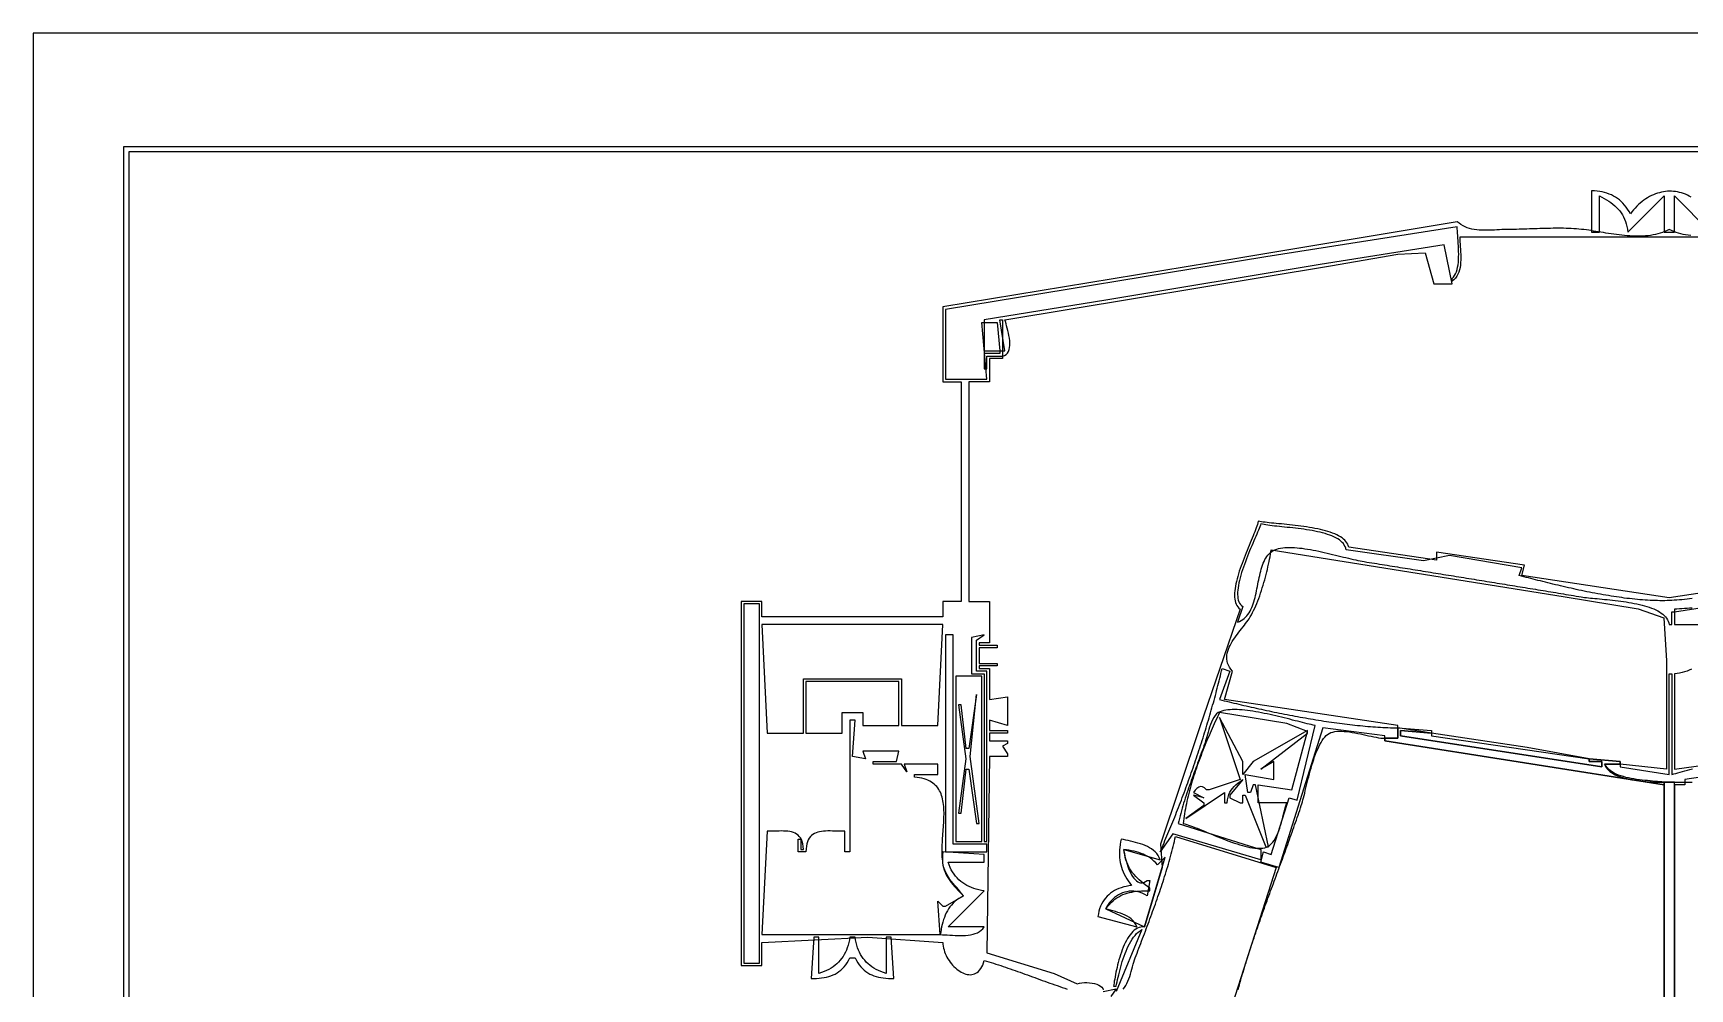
# Model space of a CAD drawing. Header units: metres. Extents: x 0 to 1224, y 0 to 792.
# Drawn here: x 0 to 641, y 422 to 792 of the extents above; entities that cross this region are included whole.
import ezdxf

# ---------------------------------------------------------------- set-up
doc = ezdxf.new("R2010")
doc.units = ezdxf.units.M

msp = doc.modelspace()

# ---------------------------------------------------------------- linework, layer by layer
for points in [[(0, 792), (0, 0), (1224, 0), (1224, 792), (0, 792)], [(35, 748), (35, 26), (1171, 26), (1171, 748), (35, 748)], [(37, 746), (37, 29), (1169, 29), (1169, 746), (37, 746)], [(603, 731), (603, 715), (606, 715), (606, 729), (606.9689, 728.5032), (607.8995, 727.9946), (608.7908, 727.4715), (609.642, 726.9313), (610.4522, 726.3714), (611.2205, 725.7891), (611.9461, 725.1819), (612.628, 724.5472), (613.2655, 723.8823), (613.8575, 723.1846), (614.4033, 722.4515), (614.902, 721.6804), (615.3527, 720.8688), (615.7545, 720.0139), (616.1066, 719.1132), (616.408, 718.1641), (616.658, 717.1639), (616.8556, 716.11), (617, 715), (631, 729), (631, 715), (635, 715), (635, 729), (649, 715)], [(641.5075, 728.4831), (640.7805, 728.8986), (640.0431, 729.2724), (639.2965, 729.6049), (638.5416, 729.896), (637.7794, 730.146), (637.0109, 730.3551), (636.237, 730.5235), (635.4586, 730.6513), (634.6769, 730.7387), (633.8928, 730.7858), (633.1071, 730.7929), (632.321, 730.7601), (631.5354, 730.6877), (630.7512, 730.5756), (629.9695, 730.4243), (629.1912, 730.2337), (628.4173, 730.0042), (627.6488, 729.7358), (626.8866, 729.4288), (626.1318, 729.0833), (625.3852, 728.6995), (624.6479, 728.2776), (623.9209, 727.8177), (623.2051, 727.3201), (622.5015, 726.7848), (621.811, 726.2122), (621.1348, 725.6022), (620.4736, 724.9552), (619.8286, 724.2713), (619.2007, 723.5507), (618.5908, 722.7935), (618, 722), (617.4716, 722.9527), (616.9165, 723.8441), (616.3343, 724.6755), (615.7244, 725.4485), (615.0867, 726.1644), (614.4205, 726.8247), (613.7256, 727.4308), (613.0016, 727.9841), (612.248, 728.4862), (611.4645, 728.9383), (610.6507, 729.342), (609.8061, 729.6987), (608.9303, 730.0098), (608.0231, 730.2768), (607.0839, 730.5011), (606.1124, 730.6841), (605.1082, 730.8273), (604.0708, 730.9321), (603, 731)], [(551, 719), (465, 704.5756), (352, 686), (352, 657), (359, 657), (359, 572), (352, 572), (352, 566), (282, 566), (282, 572), (274, 572), (274, 431), (282, 431), (282, 440), (323, 442), (352, 440), (352.028, 439.2765), (352.1092, 438.5503), (352.2409, 437.8242), (352.4206, 437.1009), (352.6455, 436.3832), (352.9131, 435.6739), (353.2207, 434.9758), (353.5657, 434.2916), (353.9454, 433.6241), (354.3573, 432.9761), (354.7987, 432.3503), (355.2669, 431.7496), (355.7593, 431.1768), (356.2733, 430.6345), (356.8063, 430.1257), (357.3556, 429.653), (357.9186, 429.2192), (358.4926, 428.8272), (359.0751, 428.4796), (359.6634, 428.1794), (360.2548, 427.9292), (360.8468, 427.7318), (361.4367, 427.59), (362.0218, 427.5066), (362.5996, 427.4844), (363.1674, 427.5261), (363.7225, 427.6346), (364.2624, 427.8125), (364.7843, 428.0627), (365.2858, 428.388), (365.7641, 428.7911), (366.2166, 429.2749), (366.6406, 429.842), (367.0336, 430.4953), (367.3929, 431.2375), (367.7159, 432.0715), (368, 433), (368.8971, 432.7416), (369.7986, 432.4748), (370.7043, 432.1998), (371.614, 431.9173), (372.5277, 431.6275), (373.4452, 431.3308), (374.3663, 431.0278), (375.2909, 430.7188), (376.2189, 430.4042), (377.1502, 430.0845), (378.0845, 429.76), (379.0218, 429.4312), (379.962, 429.0986), (380.9049, 428.7624), (381.8503, 428.4231), (382.7981, 428.0813), (383.7483, 427.7371), (384.7006, 427.3912), (385.6549, 427.0439), (386.6111, 426.6956), (387.5691, 426.3467), (388.5286, 425.9976), (389.4897, 425.6489), (390.4521, 425.3008), (391.4157, 424.9539), (392.3803, 424.6084), (393.3459, 424.2649), (394.3123, 423.9237), (395.2793, 423.5854), (396.2469, 423.2502), (397.2149, 422.9186), (398.1831, 422.591), (399.1514, 422.2679), (400.1197, 421.9496)], [(601, 715.7908), (600.0294, 715.9171), (599.0534, 716.0277), (598.0723, 716.1233), (597.0864, 716.2049), (596.0961, 716.2731), (595.1018, 716.3288), (594.1038, 716.3728), (593.1026, 716.4059), (592.0985, 716.4289), (591.0919, 716.4426), (590.0831, 716.4478), (589.0725, 716.4453), (588.0605, 716.4358), (587.0474, 716.4204), (586.0337, 716.3996), (585.0197, 716.3743), (584.0057, 716.3454), (582.9922, 716.3136), (581.9795, 716.2797), (580.968, 716.2445), (579.9581, 716.2089), (578.9501, 716.1736), (577.9444, 716.1395), (576.9413, 716.1073), (575.9413, 716.0778), (574.9447, 716.0519), (573.9519, 716.0304), (572.9633, 716.014), (571.9792, 716.0036), (571, 716), (570.1063, 715.9897), (569.1902, 715.9622), (568.2546, 715.922), (567.3029, 715.874), (566.3381, 715.8226), (565.3634, 715.7728), (564.382, 715.729), (563.397, 715.6961), (562.4116, 715.6787), (561.4289, 715.6816), (560.4521, 715.7093), (559.4844, 715.7667), (558.5289, 715.8583), (557.5887, 715.9889), (556.6671, 716.1632), (555.7672, 716.3858), (554.8921, 716.6615), (554.045, 716.995), (553.2291, 717.3908), (552.4475, 717.8538), (551.7034, 718.3886), (551, 719)], [(714, 713), (552, 713), (552.0142, 712.1471), (552.0518, 711.2458), (552.1053, 710.3036), (552.1672, 709.3284), (552.23, 708.3279), (552.2862, 707.3098), (552.3283, 706.2818), (552.3487, 705.2518), (552.3401, 704.2275), (552.2947, 703.2166), (552.2053, 702.2268), (552.0642, 701.266), (551.8639, 700.3418), (551.597, 699.4619), (551.256, 698.6343), (550.8332, 697.8665), (550.3213, 697.1664), (549.7127, 696.5416), (549, 696), (549, 697), (549.5257, 697.538), (549.9784, 698.1618), (550.363, 698.8637), (550.684, 699.6363), (550.9462, 700.4719), (551.1544, 701.363), (551.3132, 702.302), (551.4276, 703.2814), (551.502, 704.2936), (551.5414, 705.3311), (551.5504, 706.3863), (551.5338, 707.4516), (551.4963, 708.5195), (551.4426, 709.5825), (551.3776, 710.6329), (551.3058, 711.6632), (551.2321, 712.6658), (551.1611, 713.6333), (551.0977, 714.558), (551.0466, 715.4324), (551.0124, 716.2489), (551, 717), (477, 705.4136), (353, 685), (353, 658), (369, 658), (367, 680), (368, 680), (368, 669), (374, 669), (374, 668), (368, 668), (368, 662), (369, 662), (369, 667), (375, 667), (375, 666), (370, 666), (370, 657), (362, 657), (362, 572), (370, 572), (370, 556), (366, 556), (366, 555), (373, 555), (373, 554), (366, 554), (366, 548), (373, 548), (373, 547), (366, 547), (366, 546), (370, 546), (370, 534), (377, 535), (377, 524), (370, 526), (370, 522), (377, 522), (377, 521), (370, 521), (370, 518), (377, 518), (377, 517), (375, 516), (377, 513), (377, 512), (370, 512), (369, 436), (395, 428), (404, 424), (404.8413, 424.2262), (405.7598, 424.3764), (406.7315, 424.4528), (407.732, 424.4573), (408.7372, 424.392), (409.7228, 424.2589), (410.6647, 424.0601), (411.5386, 423.7977), (412.3204, 423.4735), (412.9858, 423.0898), (413.5107, 422.6486), (413.8708, 422.1518), (414.042, 421.6016)], [(641.3173, 713.6179), (640.341, 713.7333), (639.3752, 713.8817), (638.421, 714.065), (637.4795, 714.2849), (636.5518, 714.5433), (635.6389, 714.8422), (634.7419, 715.1833), (633.8619, 715.5686), (633, 716), (632.1696, 715.5679), (631.3162, 715.1807), (630.4412, 714.8367), (629.5459, 714.5341), (628.6317, 714.2711), (627.7, 714.0459), (626.7522, 713.8568), (625.7897, 713.7019), (624.8139, 713.5796), (623.8261, 713.488), (622.8278, 713.4254), (621.8203, 713.39), (620.805, 713.38), (619.7833, 713.3937), (618.7566, 713.4292), (617.7263, 713.4849), (616.6937, 713.5589), (615.6603, 713.6495), (614.6274, 713.7549), (613.5965, 713.8732), (612.5688, 714.0029), (611.5459, 714.142), (610.529, 714.2888), (609.5196, 714.4416), (608.5191, 714.5985), (607.5288, 714.7578), (606.5501, 714.9177), (605.5844, 715.0764), (604.6332, 715.2323), (603.6977, 715.3834), (602.7794, 715.5281), (601.8797, 715.6645), (601, 715.7909)], [(368, 681), (368, 680), (373, 680), (374, 669), (375, 669), (376, 669), (374, 681), (375, 681), (375, 668), (375, 667), (375.7866, 667.2549), (376.4307, 667.6418), (376.9427, 668.1474), (377.3332, 668.7584), (377.613, 669.4618), (377.7927, 670.2443), (377.8827, 671.0927), (377.8938, 671.9938), (377.8367, 672.9344), (377.7218, 673.9013), (377.5598, 674.8813), (377.3614, 675.8613), (377.1371, 676.8279), (376.8976, 677.7681), (376.6536, 678.6686), (376.4155, 679.5162), (376.1941, 680.2977), (376, 681), (502, 701.9197), (528, 706.4136), (538.5671, 706.9329), (542, 695), (549, 695), (546, 710), (498, 702.4244), (415, 688.5864), (368, 681)], [(474, 603), (473.8551, 602.4419), (473.6749, 601.8357), (473.4619, 601.1839), (473.2188, 600.4892), (472.9483, 599.7543), (472.6528, 598.9819), (472.3351, 598.1746), (471.9978, 597.335), (471.6435, 596.4659), (471.2747, 595.5699), (470.8942, 594.6497), (470.5046, 593.7079), (470.1084, 592.7472), (469.7082, 591.7703), (469.3068, 590.7798), (468.9068, 589.7784), (468.5106, 588.7688), (468.1211, 587.7536), (467.7407, 586.7356), (467.3721, 585.7173), (467.018, 584.7014), (466.6809, 583.6906), (466.3635, 582.6876), (466.0683, 581.695), (465.7981, 580.7155), (465.5554, 579.7518), (465.3428, 578.8065), (465.1631, 577.8823), (465.0187, 576.9819), (464.9123, 576.1078), (464.8465, 575.2629), (464.824, 574.4497), (464.8474, 573.671), (464.9192, 572.9293), (465.0422, 572.2274), (465.2189, 571.5679), (465.4519, 570.9535), (465.7439, 570.3868), (466.0975, 569.8705), (466.5153, 569.4074), (467, 569), (451.3079, 523), (436.1481, 478.0146), (436.8271, 468.9606), (430, 446), (429.2725, 446.0217), (428.5724, 445.9414), (427.8992, 445.7647), (427.2523, 445.4969), (426.6314, 445.1433), (426.0359, 444.7095), (425.4655, 444.2009), (424.9196, 443.6228), (424.3979, 442.9807), (423.8998, 442.2799), (423.4249, 441.526), (422.9727, 440.7244), (422.5428, 439.8803), (422.1347, 438.9994), (421.748, 438.0869), (421.3822, 437.1483), (421.0368, 436.189), (420.7115, 435.2144), (420.4057, 434.23), (420.1189, 433.2411), (419.8508, 432.2533), (419.6008, 431.2718), (419.3686, 430.3021), (419.1536, 429.3496), (418.9554, 428.4198), (418.7736, 427.518), (418.6076, 426.6497), (418.457, 425.8203), (418.3215, 425.0352), (418.2004, 424.2999), (418.0934, 423.6196), (418, 423), (419, 423), (419.1879, 423.8193), (419.3846, 424.6833), (419.5912, 425.5868), (419.8089, 426.5247), (420.0388, 427.4917), (420.2821, 428.4828), (420.54, 429.4927), (420.8136, 430.5163), (421.1041, 431.5484), (421.4126, 432.5838), (421.7404, 433.6173), (422.0885, 434.6439), (422.4583, 435.6583), (422.8507, 436.6554), (423.267, 437.6299), (423.7084, 438.5768), (424.176, 439.4908), (424.6709, 440.3668), (425.1944, 441.1996), (425.7476, 441.984), (426.3317, 442.7149), (426.9478, 443.3872), (427.5971, 443.9955), (428.2808, 444.5348), (429, 445), (419, 421)], [(690, 582), (633, 573.3395), (576, 582), (577, 586), (543, 591), (543, 588), (509, 593), (508.8535, 593.5932), (508.6274, 594.1585), (508.3252, 594.6967), (507.9503, 595.2086), (507.5062, 595.6949), (506.9963, 596.1564), (506.4241, 596.594), (505.793, 597.0084), (505.1065, 597.4005), (504.368, 597.771), (503.5811, 598.1207), (502.7491, 598.4505), (501.8756, 598.7611), (500.9639, 599.0532), (500.0176, 599.3278), (499.0401, 599.5856), (498.0348, 599.8274), (497.0052, 600.054), (495.9549, 600.2662), (494.8871, 600.4648), (493.8055, 600.6505), (492.7133, 600.8243), (491.6142, 600.9868), (490.5116, 601.1389), (489.4088, 601.2813), (488.3094, 601.4149), (487.2169, 601.5405), (486.1347, 601.6588), (485.0662, 601.7707), (484.0149, 601.8769), (482.9843, 601.9782), (481.9777, 602.0755), (480.9988, 602.1696), (480.0509, 602.2611), (479.1375, 602.351), (478.2621, 602.44), (477.428, 602.5289), (476.6388, 602.6185), (475.898, 602.7096), (475.2089, 602.803), (474.5751, 602.8995), (474, 603)], [(475, 602), (474.8126, 601.4708), (474.5899, 600.8828), (474.3347, 600.2393), (474.0501, 599.5439), (473.7389, 598.8001), (473.4042, 598.0114), (473.0489, 597.1812), (472.676, 596.3131), (472.2885, 595.4106), (471.8892, 594.4771), (471.4813, 593.5162), (471.0675, 592.5314), (470.651, 591.5262), (470.2347, 590.5041), (469.8214, 589.4685), (469.4143, 588.4231), (469.0162, 587.3712), (468.6302, 586.3164), (468.2592, 585.2622), (467.9061, 584.2121), (467.5739, 583.1695), (467.2656, 582.1381), (466.9842, 581.1212), (466.7325, 580.1224), (466.5137, 579.1453), (466.3306, 578.1932), (466.1862, 577.2697), (466.0834, 576.3783), (466.0253, 575.5225), (466.0148, 574.7058), (466.0548, 573.9318), (466.1484, 573.2038), (466.2985, 572.5254), (466.508, 571.9001), (466.78, 571.3314), (467.1173, 570.8228), (467.523, 570.3778), (468, 570), (466, 564), (466.7123, 564.268), (467.3749, 564.5925), (467.9902, 564.9706), (468.5606, 565.3996), (469.0885, 565.8768), (469.5761, 566.3992), (470.0261, 566.9643), (470.4406, 567.5691), (470.822, 568.2109), (471.1729, 568.8869), (471.4955, 569.5944), (471.7921, 570.3305), (472.0653, 571.0926), (472.3174, 571.8778), (472.5507, 572.6833), (472.7676, 573.5064), (472.9706, 574.3443), (473.1619, 575.1942), (473.3441, 576.0533), (473.5193, 576.9189), (473.6901, 577.7882), (473.8588, 578.6585), (474.0278, 579.5268), (474.1995, 580.3905), (474.3762, 581.2468), (474.5604, 582.0929), (474.7544, 582.926), (474.9605, 583.7434), (475.1812, 584.5423), (475.4189, 585.3198), (475.6759, 586.0733), (475.9546, 586.7999), (476.2574, 587.4969), (476.5866, 588.1616), (476.9447, 588.791), (477.334, 589.3824), (477.7569, 589.9332), (478.2159, 590.4404), (478.7131, 590.9014), (479.2511, 591.3132), (479.8323, 591.6733), (480.4589, 591.9787), (481.1335, 592.2268)], [(634, 572.3757), (633.1038, 572.3334), (632.1978, 572.3028), (631.2824, 572.2834), (630.3579, 572.2751), (629.4248, 572.2777), (628.4833, 572.2908), (627.5337, 572.3143), (626.5765, 572.3478), (625.6121, 572.3913), (624.6406, 572.4443), (623.6626, 572.5067), (622.6783, 572.5782), (621.6881, 572.6587), (620.6924, 572.7477), (619.6915, 572.8452), (618.6858, 572.9508), (617.6756, 573.0644), (616.6612, 573.1856), (615.6431, 573.3143), (614.6216, 573.4501), (613.597, 573.5929), (612.5696, 573.7424), (611.5399, 573.8984), (610.5082, 574.0606), (609.4749, 574.2288), (608.4402, 574.4027), (607.4045, 574.5821), (606.3683, 574.7668), (605.3318, 574.9564), (604.2954, 575.1509), (603.2595, 575.3498), (602.2244, 575.5531), (601.1904, 575.7604), (600.1579, 575.9715), (599.1274, 576.1861), (598.099, 576.4041), (597.0732, 576.6251), (596.0503, 576.849), (595.0307, 577.0755), (594.0147, 577.3043), (593.0027, 577.5352), (591.9951, 577.768), (590.9921, 578.0023), (589.9941, 578.2381), (589.0016, 578.475), (588.0148, 578.7128), (587.0341, 578.9512), (586.0598, 579.1901), (585.0923, 579.4291), (584.132, 579.6681), (583.1792, 579.9067), (582.2343, 580.1447), (581.2975, 580.382), (580.3694, 580.6182), (579.4501, 580.8531), (578.5401, 581.0865), (577.6398, 581.3181), (576.7494, 581.5478), (575.8693, 581.7751), (575, 582), (576, 585), (548.0394, 589.7724), (537.9962, 587.6481), (508, 592), (507.849, 592.6385), (507.6174, 593.243), (507.3088, 593.8146), (506.9269, 594.3545), (506.4753, 594.8636), (505.9576, 595.3432), (505.3774, 595.7944), (504.7385, 596.2182), (504.0444, 596.6158), (503.2987, 596.9882), (502.5052, 597.3367), (501.6674, 597.6622), (500.789, 597.966), (499.8735, 598.2491), (498.9248, 598.5127), (497.9463, 598.7578), (496.9417, 598.9856), (495.9147, 599.1972), (494.8689, 599.3937), (493.8079, 599.5761), (492.7353, 599.7457), (491.6549, 599.9035), (490.5702, 600.0507), (489.4848, 600.1883), (488.4025, 600.3175), (487.3268, 600.4394), (486.2614, 600.5551), (485.2099, 600.6656), (484.1759, 600.7722), (483.1631, 600.8759), (482.1751, 600.9779), (481.2156, 601.0792), (480.2881, 601.181), (479.3964, 601.2844), (478.5441, 601.3904), (477.7347, 601.5003), (476.972, 601.615), (476.2595, 601.7358), (475.601, 601.8638), (475, 602)], [(470.4429, 565.2985), (470.9014, 566.0562), (471.35, 566.8489), (471.7886, 567.6743), (472.2168, 568.53), (472.6346, 569.4136), (473.0419, 570.3228), (473.4384, 571.2552), (473.824, 572.2084), (474.1986, 573.18), (474.5619, 574.1677), (474.9138, 575.1692), (475.2542, 576.182), (475.5829, 577.2038), (475.8998, 578.2322), (476.2046, 579.2649), (476.4972, 580.2994), (476.7775, 581.3335), (477.0452, 582.3648), (477.3004, 583.3908), (477.5426, 584.4092), (477.7719, 585.4177), (477.9881, 586.4139), (478.1909, 587.3954), (478.3803, 588.3599), (478.5561, 589.3049), (478.718, 590.2282), (478.866, 591.1273), (479, 592), (592, 573.8696), (621, 569.0803), (630.9722, 565.6829), (632, 549), (632, 507), (614, 509), (614, 508), (633, 505), (633, 544), (634, 544), (634, 505), (634.7606, 505.2014), (635.5601, 505.4202), (636.3949, 505.6532), (637.2617, 505.8967), (638.1572, 506.1474), (639.0781, 506.4019), (640.021, 506.6567), (640.9827, 506.9084), (641.9596, 507.1535)], [(481.1334, 592.2268), (481.8763, 592.4317), (482.6573, 592.596), (483.4741, 592.7214), (484.3245, 592.81), (485.2061, 592.8635), (486.1168, 592.8838), (487.0543, 592.8728), (488.0163, 592.8324), (489.0005, 592.7643), (490.0048, 592.6704), (491.0267, 592.5527), (492.0642, 592.413), (493.1149, 592.2532), (494.1765, 592.075), (495.2468, 591.8804), (496.3236, 591.6713), (497.4045, 591.4495), (498.4874, 591.2168), (499.5699, 590.9752), (500.6498, 590.7265), (501.7249, 590.4725), (502.7928, 590.2152), (503.8514, 589.9563), (504.8983, 589.6978), (505.9313, 589.4415), (506.9482, 589.1893), (507.9466, 588.943), (508.9244, 588.7046), (509.8792, 588.4758), (510.8089, 588.2585), (511.711, 588.0547), (512.5835, 587.8661), (513.424, 587.6946), (514.2302, 587.5421), (515, 587.4105), (515.9884, 587.2517), (516.9769, 587.0929), (517.9653, 586.9341), (518.9538, 586.7754), (519.9423, 586.6166), (520.9308, 586.4578), (521.9193, 586.299), (522.9078, 586.1402), (523.8963, 585.9813), (524.8848, 585.8225), (525.8733, 585.6637), (526.8618, 585.5048), (527.8503, 585.3459), (528.8388, 585.187), (529.8274, 585.0281), (530.8159, 584.8691), (531.8044, 584.7101), (532.7929, 584.5511), (533.7815, 584.3921), (534.77, 584.233), (535.7585, 584.0739), (536.747, 583.9148), (537.7355, 583.7556), (538.7241, 583.5964), (539.7126, 583.4372), (540.7011, 583.2779), (541.6896, 583.1186), (542.6781, 582.9593), (543.6666, 582.7999), (544.6551, 582.6404), (545.6435, 582.4809), (546.632, 582.3214), (547.6205, 582.1618), (548.6089, 582.0021), (549.5974, 581.8424), (550.5859, 581.6827), (551.5743, 581.5228), (552.5627, 581.363), (553.5511, 581.203), (554.5395, 581.043), (555.5279, 580.883), (556.5163, 580.7229), (557.5047, 580.5627), (558.4931, 580.4024), (559.4814, 580.2421), (560.4698, 580.0817), (561.4581, 579.9212), (562.4464, 579.7606), (563.4347, 579.6), (564.423, 579.4393), (565.4113, 579.2785), (566.3995, 579.1177), (567.3877, 578.9567), (568.376, 578.7957), (569.3642, 578.6346), (570.3523, 578.4734), (571.3405, 578.3121), (572.3287, 578.1507), (573.3168, 577.9892), (574.3049, 577.8276), (575.293, 577.666), (576.2811, 577.5042), (577.2691, 577.3423), (578.2571, 577.1804), (579.2451, 577.0183), (580.2331, 576.8561), (581.2211, 576.6938), (582.209, 576.5315), (583.1969, 576.369), (584.1848, 576.2064), (585.1727, 576.0437), (586.1605, 575.8808), (587.1483, 575.7179), (588.1361, 575.5548), (589.1239, 575.3917), (590.1116, 575.2284), (591.0993, 575.0649), (592.087, 574.9014), (593.0747, 574.7377), (594.0623, 574.574), (595.0499, 574.41), (596.0374, 574.246), (597.025, 574.0818), (598.0125, 573.9175), (599, 573.7531), (599.61, 573.6583), (600.2716, 573.5679), (600.9818, 573.4807), (601.7374, 573.396), (602.5351, 573.3129), (603.372, 573.2303), (604.2448, 573.1474), (605.1504, 573.0634), (606.0857, 572.9772), (607.0474, 572.888), (608.0326, 572.7949), (609.0379, 572.6969), (610.0603, 572.5932), (611.0966, 572.4829), (612.1437, 572.3649), (613.1985, 572.2385), (614.2577, 572.1028), (615.3183, 571.9567), (616.3771, 571.7994), (617.431, 571.63), (618.4767, 571.4476), (619.5112, 571.2513), (620.5314, 571.0401), (621.534, 570.8132), (622.516, 570.5696), (623.4741, 570.3085), (624.4053, 570.0288), (625.3064, 569.7299), (626.1742, 569.4106), (627.0057, 569.0701), (627.7976, 568.7075), (628.5469, 568.3219), (629.2503, 567.9124), (629.9047, 567.478), (630.507, 567.0179), (631.0541, 566.5311), (631.5428, 566.0168), (631.9699, 565.474), (632.3323, 564.9018), (632.6269, 564.2994), (632.8505, 563.6657), (633, 563), (634, 563), (634, 568), (635, 568), (635, 563), (652, 563)], [(635, 569), (635, 568), (757, 587)], [(275, 571), (275, 432), (281, 432), (281, 571), (275, 571)], [(641.8848, 573.12), (640.9009, 572.9955), (639.9166, 572.8791), (638.9318, 572.7714), (637.9466, 572.6726), (636.9607, 572.5833), (635.9744, 572.5038), (634.9875, 572.4345), (634, 572.3758)], [(453.6558, 518), (453.3202, 517.0397), (452.9808, 516.0796), (452.6379, 515.1196), (452.292, 514.1596), (451.9435, 513.1996), (451.5929, 512.2394), (451.2406, 511.279), (450.8872, 510.3184), (450.533, 509.3574), (450.1786, 508.3959), (449.8243, 507.434), (449.4707, 506.4715), (449.1182, 505.5084), (448.7672, 504.5446), (448.4182, 503.5799), (448.0717, 502.6145), (447.7281, 501.6481), (447.3879, 500.6807), (447.0515, 499.7122), (446.7194, 498.7425), (446.392, 497.7717), (446.0698, 496.7996), (445.7533, 495.8261), (445.4429, 494.8511), (445.1391, 493.8747), (444.8423, 492.8966), (444.553, 491.9169), (444.2717, 490.9355), (443.9987, 489.9523), (443.7346, 488.9672), (443.4798, 487.9802), (443.2348, 486.9911), (443, 486), (475, 476), (475, 472), (441, 482), (436, 475), (436.3865, 475.875), (436.7722, 476.7543), (437.157, 477.6378), (437.541, 478.5254), (437.924, 479.417), (438.3061, 480.3124), (438.6871, 481.2117), (439.0671, 482.1146), (439.4459, 483.0212), (439.8237, 483.9312), (440.2002, 484.8447), (440.5756, 485.7615), (440.9496, 486.6814), (441.3224, 487.6046), (441.6938, 488.5307), (442.0639, 489.4597), (442.4325, 490.3916), (442.7997, 491.3263), (443.1653, 492.2635), (443.5295, 493.2033), (443.892, 494.1456), (444.2529, 495.0902), (444.6122, 496.0371), (444.9697, 496.9861), (445.3255, 497.9372), (445.6795, 498.8903), (446.0317, 499.8452), (446.382, 500.8019), (446.7305, 501.7603), (447.0769, 502.7202), (447.4214, 503.6817), (447.7639, 504.6445), (448.1043, 505.6087), (448.4426, 506.574), (448.7787, 507.5405), (449.1127, 508.5079), (449.4444, 509.4763), (449.7739, 510.4455), (450.101, 511.4154), (450.4258, 512.3859), (450.7482, 513.3569), (451.0682, 514.3284), (451.3857, 515.3002), (451.7007, 516.2722), (452.0131, 517.2444), (452.323, 518.2167), (452.6302, 519.1889), (452.9347, 520.1609), (453.2366, 521.1327), (453.5357, 522.1042), (453.8319, 523.0752), (454.1254, 524.0457), (454.416, 525.0156), (454.7037, 525.9847), (454.9884, 526.953), (455.2701, 527.9205), (455.5488, 528.8869), (455.8244, 529.8522), (456.0969, 530.8163), (456.3662, 531.7791), (456.6323, 532.7405), (456.8952, 533.7004), (457.1548, 534.6587), (457.4111, 535.6154), (457.6641, 536.5702), (457.9136, 537.5232), (458.1597, 538.4742), (458.4024, 539.4232), (458.6415, 540.37), (458.877, 541.3145), (459.109, 542.2567), (459.3373, 543.1964), (459.5619, 544.1336), (459.7828, 545.0682), (460, 546), (463, 545), (459, 534), (459.9193, 533.7741), (460.8436, 533.5483), (461.7728, 533.3227), (462.7067, 533.0974), (463.6452, 532.8724), (464.5882, 532.6477), (465.5355, 532.4236), (466.487, 532.2001), (467.4426, 531.9772), (468.4021, 531.7551), (469.3654, 531.5339), (470.3323, 531.3135), (471.3027, 531.0942), (472.2765, 530.8759), (473.2536, 530.6589), (474.2337, 530.443), (475.2168, 530.2286), (476.2028, 530.0155), (477.1914, 529.804), (478.1826, 529.5941), (479.1762, 529.3858), (480.1721, 529.1793), (481.1702, 528.9747), (482.1703, 528.772), (483.1722, 528.5713), (484.1759, 528.3727), (485.1813, 528.1763), (486.188, 527.9822), (487.1962, 527.7905), (488.2055, 527.6011), (489.2158, 527.4144), (490.2272, 527.2302), (491.2393, 527.0487), (492.252, 526.87), (493.2653, 526.6941), (494.2789, 526.5212), (495.2928, 526.3514), (496.3068, 526.1846), (497.3208, 526.0211), (498.3347, 525.8608), (499.3482, 525.704), (500.3613, 525.5505), (501.3738, 525.4006), (502.3856, 525.2544), (503.3966, 525.1118), (504.4066, 524.973), (505.4155, 524.8381), (506.4232, 524.7072), (507.4294, 524.5803), (508.4342, 524.4576), (509.4372, 524.339), (510.4385, 524.2248), (511.4379, 524.1149), (512.4352, 524.0096), (513.4303, 523.9087), (514.423, 523.8125), (515.4133, 523.7211), (516.401, 523.6344), (517.3859, 523.5526), (518.3679, 523.4758), (519.3469, 523.4041), (520.3228, 523.3375), (521.2954, 523.2761), (522.2646, 523.22), (523.2302, 523.1694), (524.1921, 523.1242), (525.1501, 523.0846), (526.1042, 523.0506), (527.0542, 523.0224), (528, 523), (528, 524), (461, 534), (464, 545), (463.3762, 545.7727), (462.8662, 546.5466), (462.4641, 547.321), (462.1641, 548.0955), (461.9605, 548.8694), (461.8472, 549.6423), (461.8186, 550.4135), (461.8688, 551.1827), (461.992, 551.9492), (462.1823, 552.7125), (462.4339, 553.4721), (462.741, 554.2274), (463.0977, 554.978), (463.4983, 555.7232), (463.9368, 556.4626), (464.4075, 557.1956), (464.9045, 557.9216), (465.4221, 558.6402), (465.9543, 559.3508), (466.4954, 560.0529), (467.0394, 560.7459), (467.5807, 561.4294), (468.1133, 562.1027), (468.6315, 562.7653), (469.1294, 563.4167), (469.6011, 564.0564), (470.0409, 564.6839), (470.4429, 565.2986)], [(641.868, 569.4152), (640.8841, 569.3416), (639.9012, 569.2725), (638.919, 569.2082), (637.9378, 569.1487), (636.9576, 569.0941), (635.9783, 569.0445), (635, 569)], [(282, 563), (284, 521), (298, 521), (298, 542), (336, 542), (336, 524), (350, 524), (352, 563), (282, 563)], [(353, 559), (353, 475), (369, 475), (369, 478), (356, 478), (356, 559), (353, 559)], [(368, 559), (363, 558), (363, 544), (368, 544), (368, 479), (369, 479), (369, 545), (365, 545), (365, 557), (368, 559)], [(641.641, 545.7252), (640.7822, 545.3545), (639.8928, 545.0235), (638.9732, 544.7334), (638.0237, 544.485), (637.0447, 544.2793), (636.0366, 544.1173), (635, 544), (635, 507), (664, 511)], [(299, 541), (299, 521), (313, 521), (313, 529), (321, 529), (321, 524), (335, 524), (335, 541), (299, 541)], [(357, 543), (357, 479), (367, 479), (367, 517), (367, 543), (357, 543)], [(365, 536), (362, 515), (361, 515), (359, 532), (358, 532), (360.821, 511), (358, 490), (359, 490), (361, 507), (362, 507), (365, 486), (366, 486), (362.598, 512), (365, 536)], [(316, 526), (316, 475), (314, 475), (314, 483), (313.0181, 483.0083), (312.0482, 483.0293), (311.093, 483.0574), (310.155, 483.0866), (309.2369, 483.1112), (308.3412, 483.1253), (307.4704, 483.1233), (306.6273, 483.0993), (305.8143, 483.0476), (305.034, 482.9622), (304.2892, 482.8375), (303.5822, 482.6677), (302.9158, 482.4469), (302.2925, 482.1694), (301.7149, 481.8293), (301.1856, 481.421), (300.7071, 480.9385), (300.2822, 480.3761), (299.9132, 479.7281), (299.6029, 478.9886), (299.3539, 478.1518), (299.1686, 477.212), (299.0498, 476.1633), (299, 475), (296, 475), (296, 480), (297, 480), (297, 476), (298, 476), (297.9213, 477.1164), (297.7651, 478.112), (297.5351, 478.9935), (297.2349, 479.7675), (296.8683, 480.4408), (296.4387, 481.0201), (295.9499, 481.5122), (295.4056, 481.9238), (294.8094, 482.2616), (294.165, 482.5323), (293.476, 482.7427), (292.746, 482.8995), (291.9788, 483.0094), (291.178, 483.0792), (290.3472, 483.1156), (289.4901, 483.1253), (288.6103, 483.115), (287.7116, 483.0915), (286.7976, 483.0616), (285.8718, 483.0318), (284.9381, 483.009), (284, 483), (282, 443), (351, 443), (350, 456), (352, 454), (353, 454), (360, 458), (359.3651, 458.8243), (358.7059, 459.6299), (358.0314, 460.4228), (357.3505, 461.2088), (356.672, 461.9939), (356.0048, 462.7841), (355.3579, 463.5853), (354.7401, 464.4034), (354.1604, 465.2443), (353.6276, 466.1141), (353.1507, 467.0186), (352.7386, 467.9638), (352.4001, 468.9556), (352.1442, 470), (352.0142, 470.7318), (351.9088, 471.4788), (351.8265, 472.2398), (351.7653, 473.0139), (351.7238, 473.7998), (351.7002, 474.5966), (351.6929, 475.403), (351.7001, 476.2181), (351.7202, 477.0406), (351.7516, 477.8696), (351.7925, 478.7039), (351.8412, 479.5425), (351.8961, 480.3842), (351.9556, 481.2279), (352.0179, 482.0726), (352.0813, 482.9172), (352.1443, 483.7605), (352.205, 484.6015), (352.2619, 485.439), (352.3132, 486.2721), (352.3574, 487.0995), (352.3926, 487.9202), (352.4172, 488.7332), (352.4297, 489.5372), (352.4281, 490.3313), (352.411, 491.1143), (352.3766, 491.8851), (352.3233, 492.6426), (352.2493, 493.3858), (352.1531, 494.1135), (352.0328, 494.8247), (351.8869, 495.5182), (351.7137, 496.193), (351.5114, 496.848), (351.2785, 497.4821), (351.0132, 498.0941), (350.7139, 498.683), (350.3788, 499.2478), (350.0064, 499.7872), (349.5949, 500.3002), (349.1427, 500.7858), (348.6481, 501.2427), (348.1093, 501.67), (347.5248, 502.0666), (346.8929, 502.4312), (346.2118, 502.7629), (345.4799, 503.0606), (344.6956, 503.3231), (343.8571, 503.5494), (342.9628, 503.7384), (342.0109, 503.8889), (341, 504), (341, 505), (350, 505), (350, 509), (337, 509), (338, 506), (336, 509), (325, 509), (325, 510), (334, 510), (335, 514), (321, 514), (322, 511), (317, 512), (318, 526), (316, 526)], [(459, 529), (458.5971, 528.1388), (458.1929, 527.2687), (457.7878, 526.3899), (457.3822, 525.5029), (456.9764, 524.6078), (456.5709, 523.7052), (456.166, 522.7952), (455.7621, 521.8782), (455.3595, 520.9545), (454.9587, 520.0245), (454.56, 519.0884), (454.1639, 518.1466), (453.7706, 517.1995), (453.3807, 516.2473), (452.9944, 515.2904), (452.6121, 514.3291), (452.2343, 513.3637), (451.8613, 512.3946), (451.4934, 511.4221), (451.1312, 510.4464), (450.7749, 509.468), (450.4249, 508.4871), (450.0816, 507.5041), (449.7454, 506.5194), (449.4167, 505.5331), (449.0959, 504.5457), (448.7833, 503.5575), (448.4793, 502.5688), (448.1843, 501.5799), (447.8987, 500.5911), (447.6229, 499.6029), (447.3572, 498.6154), (447.102, 497.6291), (446.8578, 496.6443), (446.6248, 495.6612), (446.4035, 494.6802), (446.1943, 493.7017), (445.9975, 492.7259), (445.8135, 491.7532), (445.6427, 490.7839), (445.4854, 489.8183), (445.3422, 488.8568), (445.2132, 487.8997), (445.099, 486.9473), (445, 486), (445.6296, 485.8399), (446.3097, 485.641), (447.0372, 485.4062), (447.809, 485.1386), (448.6221, 484.841), (449.4736, 484.5165), (450.3602, 484.1682), (451.279, 483.7989), (452.227, 483.4117), (453.201, 483.0096), (454.1981, 482.5955), (455.2152, 482.1725), (456.2493, 481.7436), (457.2974, 481.3117), (458.3563, 480.8798), (459.4231, 480.451), (460.4946, 480.0282), (461.568, 479.6144), (462.64, 479.2126), (463.7078, 478.8259), (464.7682, 478.4571), (465.8181, 478.1093), (466.8547, 477.7856), (467.8747, 477.4888), (468.8752, 477.2219), (469.8532, 476.9881), (470.8055, 476.7902), (471.7292, 476.6312), (472.6212, 476.5142), (473.4785, 476.4421), (474.2979, 476.418), (475.0766, 476.4448), (475.8114, 476.5255), (476.4993, 476.6631), (477.1372, 476.8606), (477.7222, 477.1211), (478.3914, 477.5486), (479.0143, 478.0949), (479.5936, 478.7481), (480.1318, 479.4962), (480.6314, 480.3273), (481.0949, 481.2294), (481.5249, 482.1908), (481.924, 483.1993), (482.2947, 484.2432), (482.6395, 485.3104), (482.9611, 486.3891), (483.2618, 487.4673), (483.5444, 488.5331), (483.8113, 489.5746), (484.0651, 490.5799), (484.3083, 491.537), (484.5435, 492.4339), (484.7732, 493.2589), (485, 494), (474, 494), (474, 501), (487, 499), (493.0733, 521.6821), (485, 524.7538), (459, 529)], [(459, 527), (467, 503), (455, 499), (454, 499), (453.1581, 499.7802), (452.3786, 500.2032), (451.6496, 500.2985), (450.9592, 500.0961), (450.2954, 499.6257), (449.6463, 498.917), (449, 498), (453, 496), (449, 497), (453, 494), (453, 493), (446, 488), (461, 498), (461, 494), (462, 494), (462.1366, 495.1938), (462.3528, 496.2622), (462.6492, 497.222), (463.0266, 498.0898), (463.4858, 498.8826), (464.0274, 499.617), (464.6524, 500.3097), (465.3613, 500.9777), (466.1551, 501.6375), (467.0344, 502.306), (468, 503), (463, 497), (463, 496), (467, 494), (468, 494), (468, 497), (469, 497), (477, 477), (478, 477), (473, 501), (472, 501), (471, 498), (470, 498), (469, 505), (480, 503), (480, 510), (475, 507), (493, 521), (493, 522), (472, 510), (468, 505), (468, 510), (459, 527)], [(501.4189, 520.8826), (502.0808, 521.2011), (502.8099, 521.4429), (503.6002, 521.6138), (504.4456, 521.7195), (505.3403, 521.7657), (506.2781, 521.7583), (507.253, 521.703), (508.2591, 521.6055), (509.2904, 521.4716), (510.3407, 521.3071), (511.4042, 521.1177), (512.4747, 520.9092), (513.5463, 520.6873), (514.613, 520.4578), (515.6688, 520.2265), (516.7076, 519.9991), (517.7235, 519.7813), (518.7104, 519.5789), (519.6623, 519.3977), (520.5732, 519.2435), (521.4371, 519.1219), (522.2481, 519.0388), (523, 519), (523, 520), (499, 523), (482, 469), (475, 471), (476, 475), (479, 474), (486, 496), (489, 495), (496, 524), (495.2847, 524.1395), (494.5268, 524.2989), (493.7287, 524.4763), (492.8926, 524.6703), (492.0212, 524.8791), (491.1168, 525.1011), (490.1818, 525.3346), (489.2186, 525.578), (488.2298, 525.8296), (487.2176, 526.0879), (486.1847, 526.3511), (485.1332, 526.6176), (484.0658, 526.8857), (482.9848, 527.1538), (481.8927, 527.4204), (480.7918, 527.6836), (479.6846, 527.9418), (478.5736, 528.1935), (477.4611, 528.437), (476.3496, 528.6706), (475.2415, 528.8926), (474.1393, 529.1015), (473.0453, 529.2955), (471.962, 529.4731), (470.8918, 529.6326), (469.8372, 529.7722), (468.8005, 529.8905), (467.7843, 529.9857), (466.7909, 530.0562), (465.8227, 530.1004), (464.8822, 530.1165), (463.9718, 530.103), (463.094, 530.0582), (462.2511, 529.9804), (461.4456, 529.8681), (460.6799, 529.7195), (459.9564, 529.533), (459.2777, 529.307), (458.5397, 528.9355), (457.8799, 528.4195), (457.2917, 527.7785), (456.7685, 527.0316), (456.3036, 526.1983), (455.8905, 525.2979), (455.5226, 524.3498), (455.1932, 523.3732), (454.8957, 522.3875), (454.6235, 521.4121), (454.3701, 520.4663), (454.1287, 519.5695), (453.8928, 518.7409), (453.6559, 518)], [(466.1875, 421.6854), (466.4507, 422.6484), (466.7176, 423.6109), (466.9882, 424.5731), (467.2623, 425.5348), (467.5399, 426.4961), (467.8208, 427.4571), (468.1051, 428.4176), (468.3926, 429.3778), (468.6832, 430.3376), (468.9769, 431.297), (469.2736, 432.256), (469.5732, 433.2146), (469.8756, 434.1729), (470.1807, 435.1308), (470.4885, 436.0883), (470.7988, 437.0455), (471.1116, 438.0023), (471.4268, 438.9588), (471.7443, 439.9149), (472.064, 440.8707), (472.3859, 441.8261), (472.7099, 442.7811), (473.0358, 443.7359), (473.3637, 444.6903), (473.6934, 445.6444), (474.0248, 446.5981), (474.3578, 447.5515), (474.6924, 448.5046), (475.0286, 449.4574), (475.3661, 450.4099), (475.7049, 451.362), (476.045, 452.3139), (476.3862, 453.2654), (476.7285, 454.2167), (477.0718, 455.1676), (477.416, 456.1182), (477.7611, 457.0686), (478.1069, 458.0187), (478.4533, 458.9685), (478.8003, 459.918), (479.1478, 460.8672), (479.4957, 461.8162), (479.844, 462.7648), (480.1925, 463.7133), (480.5411, 464.6614), (480.8899, 465.6093), (481.2386, 466.5569), (481.5873, 467.5043), (481.9357, 468.4515), (482.284, 469.3983), (482.6319, 470.345), (482.9794, 471.2914), (483.3264, 472.2375), (483.6728, 473.1835), (484.0185, 474.1292), (484.3635, 475.0746), (484.7077, 476.0199), (485.0509, 476.9649), (485.3932, 477.9097), (485.7344, 478.8543), (486.0744, 479.7987), (486.4132, 480.7429), (486.7506, 481.6869), (487.0867, 482.6306), (487.4212, 483.5742), (487.7542, 484.5176), (488.0855, 485.4608), (488.4151, 486.4038), (488.7429, 487.3466), (489.0687, 488.2893), (489.3926, 489.2318), (489.7144, 490.1741), (490.0341, 491.1162), (490.3515, 492.0582), (490.6666, 493), (490.8718, 493.6459), (491.0815, 494.3606), (491.296, 495.1388), (491.516, 495.975), (491.742, 496.864), (491.9744, 497.8003), (492.2138, 498.7786), (492.4608, 499.7934), (492.7158, 500.8395), (492.9793, 501.9115), (493.252, 503.0039), (493.5342, 504.1115), (493.8266, 505.2287), (494.1297, 506.3504), (494.4439, 507.4711), (494.7699, 508.5853), (495.1081, 509.6879), (495.459, 510.7733), (495.8232, 511.8362), (496.2012, 512.8713), (496.5935, 513.8732), (497.0006, 514.8364), (497.4231, 515.7557), (497.8615, 516.6257), (498.3163, 517.4409), (498.788, 518.1961), (499.2772, 518.8858), (499.7844, 519.5047), (500.31, 520.0473), (500.8547, 520.5085), (501.419, 520.8827)], [(631, 205), (631, 501), (523, 518), (523, 519), (528, 519), (528, 523), (541, 522), (541, 521), (529, 522), (529, 520), (607, 508), (607, 510), (602, 510), (602, 511), (614, 510), (614, 509), (608, 509), (608.2628, 508.355), (608.6071, 507.7502), (609.0286, 507.1845), (609.5233, 506.6565), (610.0869, 506.1648), (610.7152, 505.7083), (611.4042, 505.2857), (612.1496, 504.8957), (612.9472, 504.5369), (613.7929, 504.2082), (614.6826, 503.9081), (615.612, 503.6356), (616.577, 503.3892), (617.5733, 503.1677), (618.597, 502.9698), (619.6436, 502.7943), (620.7092, 502.6398), (621.7895, 502.505), (622.8804, 502.3888), (623.9777, 502.2897), (625.0771, 502.2066), (626.1747, 502.1381), (627.2661, 502.083), (628.3472, 502.04), (629.4138, 502.0078), (630.4618, 501.9851), (631.4871, 501.9706), (632.4853, 501.9631), (633.4524, 501.9613), (634.3842, 501.9639), (635.2765, 501.9695), (636.1252, 501.9771), (636.926, 501.9852), (637.6749, 501.9925), (638.3676, 501.9979), (639, 502), (639, 501), (635, 501), (635, 205)], [(528, 523), (528, 519), (523, 519), (523, 518), (631, 501), (631, 502), (630.2055, 502.0934), (629.3613, 502.1805), (628.4727, 502.2637), (627.5448, 502.3456), (626.5832, 502.4288), (625.593, 502.5157), (624.5797, 502.6091), (623.5485, 502.7114), (622.5047, 502.8253), (621.4538, 502.9531), (620.4009, 503.0976), (619.3515, 503.2613), (618.3108, 503.4467), (617.2842, 503.6564), (616.277, 503.893), (615.2945, 504.159), (614.342, 504.457), (613.4249, 504.7895), (612.5485, 505.1591), (611.7181, 505.5683), (610.9391, 506.0198), (610.2166, 506.516), (609.5562, 507.0596), (608.9631, 507.6531), (608.4425, 508.299), (608, 509), (614, 509), (614, 510), (602, 511), (602, 510), (607, 510), (607, 508), (529, 520), (529, 522), (541, 521), (528, 523)], [(541, 521), (541, 520), (602, 511), (578, 515.4244), (541, 521)], [(631, 502), (631, 204), (635, 204), (635, 502), (631, 502)], [(659, 506), (639, 503), (639, 502), (639.9735, 502.0229), (640.9483, 502.0513), (641.9243, 502.0853)], [(421.7759, 421.8445), (422.3089, 422.5314), (422.7886, 423.2878), (423.2206, 424.1033), (423.6105, 424.9675), (423.9637, 425.87), (424.2859, 426.8004), (424.5826, 427.7483), (424.8593, 428.7033), (425.1217, 429.655), (425.3752, 430.593), (425.6254, 431.5069), (425.8779, 432.3863), (426.1382, 433.2208), (426.412, 434), (426.7621, 434.927), (427.1139, 435.8565), (427.467, 436.7882), (427.8213, 437.7221), (428.1766, 438.6582), (428.5327, 439.5964), (428.8894, 440.5366), (429.2466, 441.4787), (429.604, 442.4228), (429.9616, 443.3687), (430.319, 444.3164), (430.6761, 445.2658), (431.0327, 446.2168), (431.3887, 447.1694), (431.7439, 448.1235), (432.098, 449.079), (432.4509, 450.0359), (432.8024, 450.9942), (433.1523, 451.9537), (433.5004, 452.9143), (433.8466, 453.8761), (434.1907, 454.839), (434.5325, 455.8029), (434.8717, 456.7676), (435.2083, 457.7333), (435.5419, 458.6997), (435.8726, 459.6669), (436.2, 460.6348), (436.5239, 461.6032), (436.8443, 462.5722), (437.1608, 463.5417), (437.4734, 464.5116), (437.7818, 465.4818), (438.0859, 466.4523), (438.3854, 467.423), (438.6802, 468.3939), (438.9702, 469.3649), (439.255, 470.3359), (439.5346, 471.3068), (439.8087, 472.2777), (440.0772, 473.2484), (440.3398, 474.2188), (440.5965, 475.189), (440.8469, 476.1588), (441.091, 477.1281), (441.3286, 478.097), (441.5593, 479.0653), (441.7832, 480.033), (442, 481), (481, 469), (463, 413)], [(352, 475), (351.853, 473.898), (351.7838, 472.837), (351.7888, 471.8146), (351.8648, 470.8283), (352.0085, 469.8758), (352.2163, 468.9546), (352.4851, 468.0623), (352.8115, 467.1965), (353.192, 466.3549), (353.6235, 465.535), (354.1025, 464.7343), (354.6256, 463.9506), (355.1896, 463.1813), (355.7911, 462.4242), (356.4268, 461.6766), (357.0932, 460.9364), (357.7871, 460.201), (358.5051, 459.4681), (359.2438, 458.7352), (360, 458), (359.0604, 457.513), (358.1882, 456.9836), (357.3805, 456.4134), (356.6346, 455.8037), (355.9477, 455.1563), (355.3172, 454.4726), (354.7402, 453.7543), (354.2141, 453.0029), (353.7361, 452.22), (353.3035, 451.4071), (352.9135, 450.5658), (352.5634, 449.6976), (352.2504, 448.8041), (351.9719, 447.887), (351.7251, 446.9476), (351.5072, 445.9877), (351.3156, 445.0087), (351.1474, 444.0123), (351, 443), (351.8527, 442.9857), (352.7541, 442.9481), (353.6962, 442.8946), (354.6714, 442.8327), (355.672, 442.7699), (356.6901, 442.7137), (357.718, 442.6716), (358.748, 442.6512), (359.7724, 442.6599), (360.7833, 442.7052), (361.7731, 442.7947), (362.7339, 442.9358), (363.6582, 443.136), (364.538, 443.4029), (365.3656, 443.744), (366.1334, 444.1667), (366.8336, 444.6786), (367.4583, 445.2872), (368, 446), (354, 446), (368, 460), (366.944, 460.1361), (365.9184, 460.3234), (364.9241, 460.5615), (363.962, 460.8502), (363.033, 461.189), (362.1379, 461.5776), (361.2777, 462.0156), (360.4533, 462.5027), (359.6656, 463.0386), (358.9154, 463.6228), (358.2036, 464.255), (357.5311, 464.935), (356.8989, 465.6622), (356.3077, 466.4365), (355.7586, 467.2573), (355.2524, 468.1245), (354.7899, 469.0375), (354.3722, 469.9961), (354, 471), (368, 471), (368, 474), (352, 475)], [(421, 480), (420.7598, 478.9061), (420.5668, 477.8381), (420.4213, 476.7941), (420.324, 475.7725), (420.2753, 474.7717), (420.2759, 473.79), (420.3261, 472.8256), (420.4266, 471.877), (420.5779, 470.9423), (420.7805, 470.0201), (421.0349, 469.1086), (421.3417, 468.206), (421.7014, 467.3108), (422.1145, 466.4213), (422.5816, 465.5357), (423.1031, 464.6525), (423.6797, 463.7699), (424.3118, 462.8863), (425, 462), (423.9513, 461.8658), (422.9343, 461.6828), (421.9507, 461.4508), (421.0022, 461.1698), (420.0904, 460.8398), (419.2173, 460.4609), (418.3843, 460.0329), (417.5933, 459.5559), (416.846, 459.0299), (416.1441, 458.4547), (415.4893, 457.8305), (414.8834, 457.1572), (414.328, 456.4347), (413.8249, 455.663), (413.3757, 454.8422), (412.9823, 453.9722), (412.6463, 453.053), (412.3694, 452.0846), (412.1534, 451.0669), (412, 450), (427, 446), (426.6106, 446.9105), (426.1196, 447.7205), (425.5371, 448.4386), (424.8728, 449.0733), (424.1367, 449.6331), (423.3386, 450.1267), (422.4885, 450.5626), (421.5961, 450.9493), (420.6715, 451.2955), (419.7246, 451.6096), (418.7651, 451.9003), (417.803, 452.1761), (416.8482, 452.4456), (415.9105, 452.7174), (415, 453), (415.6898, 453.8829), (416.3896, 454.6897), (417.1007, 455.4237), (417.824, 456.0882), (418.5607, 456.6866), (419.3121, 457.2222), (420.0791, 457.6983), (420.863, 458.1184), (421.665, 458.4857), (422.486, 458.8035), (423.3274, 459.0753), (424.1901, 459.3044), (425.0754, 459.4941), (425.9844, 459.6477), (426.9183, 459.7687), (427.8781, 459.8603), (428.865, 459.9259), (429.8802, 459.9688), (430.9248, 459.9924), (432, 460), (432, 461), (431.1193, 461.6201), (430.2743, 462.2442), (429.4655, 462.8748), (428.6937, 463.5147), (427.9594, 464.1664), (427.2635, 464.8325), (426.6064, 465.5157), (425.989, 466.2186), (425.4118, 466.9438), (424.8755, 467.6939), (424.3809, 468.4716), (423.9284, 469.2795), (423.5189, 470.1202), (423.1529, 470.9963), (422.8312, 471.9104), (422.5544, 472.8653), (422.3231, 473.8634), (422.1381, 474.9074), (422, 476), (436, 472), (435.6609, 472.8587), (435.2292, 473.6456), (434.7121, 474.3646), (434.1174, 475.0199), (433.4526, 475.6157), (432.7251, 476.156), (431.9425, 476.6448), (431.1124, 477.0865), (430.2423, 477.4849), (429.3398, 477.8443), (428.4123, 478.1688), (427.4674, 478.4625), (426.5127, 478.7294), (425.5557, 478.9737), (424.6039, 479.1995), (423.6649, 479.411), (422.7462, 479.6121), (421.8554, 479.8071), (421, 480)], [(422, 476), (422.0403, 475.5065), (422.1145, 474.9265), (422.2221, 474.2716), (422.3622, 473.5535), (422.5344, 472.784), (422.7378, 471.9748), (422.9719, 471.1376), (423.2359, 470.2843), (423.5293, 469.4264), (423.8513, 468.5758), (424.2013, 467.7442), (424.5787, 466.9433), (424.9828, 466.1849), (425.4129, 465.4806), (425.8683, 464.8423), (426.3485, 464.2816), (426.8527, 463.8103), (427.3802, 463.4402), (427.9306, 463.1829), (428.5029, 463.0502), (429.0967, 463.0538), (429.7113, 463.2055), (430.3459, 463.5169), (431, 464), (432, 464), (431, 458), (430.1611, 458.533), (429.3066, 458.9719), (428.44, 459.3193), (427.5652, 459.5779), (426.6857, 459.7505), (425.8054, 459.8396), (424.9278, 459.848), (424.0566, 459.7784), (423.1956, 459.6335), (422.3485, 459.4159), (421.5189, 459.1285), (420.7105, 458.7737), (419.9271, 458.3545), (419.1723, 457.8734), (418.4498, 457.3331), (417.7633, 456.7363), (417.1164, 456.0858), (416.513, 455.3842), (415.9567, 454.6343), (415.4511, 453.8386), (415, 453), (430, 446), (438, 473), (435, 470), (434.3527, 470.7888), (433.6608, 471.5019), (432.9275, 472.1439), (432.1557, 472.7193), (431.3484, 473.233), (430.5088, 473.6896), (429.6399, 474.0937), (428.7448, 474.4501), (427.8264, 474.7634), (426.8879, 475.0383), (425.9323, 475.2794), (424.9627, 475.4914), (423.982, 475.6791), (422.9934, 475.847), (422, 476)], [(302, 442), (301, 426), (302.0598, 426.0207), (303.0914, 426.0672), (304.0943, 426.1426), (305.0683, 426.2505), (306.013, 426.3939), (306.9282, 426.5763), (307.8135, 426.801), (308.6687, 427.0713), (309.4935, 427.3904), (310.2874, 427.7618), (311.0504, 428.1887), (311.782, 428.6744), (312.4819, 429.2223), (313.1499, 429.8356), (313.7856, 430.5177), (314.3888, 431.2718), (314.9591, 432.1014), (315.4963, 433.0097), (316, 434), (318, 434), (318.5036, 433.0097), (319.0408, 432.1014), (319.6111, 431.2719), (320.2143, 430.5177), (320.85, 429.8356), (321.518, 429.2223), (322.2179, 428.6745), (322.9495, 428.1887), (323.7124, 427.7618), (324.5064, 427.3905), (325.3312, 427.0713), (326.1863, 426.801), (327.0717, 426.5763), (327.9869, 426.3939), (328.9316, 426.2505), (329.9056, 426.1426), (330.9085, 426.0672), (331.9401, 426.0207), (333, 426), (332, 442), (330, 442), (330, 428), (328.9597, 428.3351), (327.9684, 428.7081), (327.0256, 429.119), (326.1309, 429.5679), (325.2839, 430.055), (324.4841, 430.5802), (323.731, 431.1437), (323.0243, 431.7456), (322.3635, 432.386), (321.7481, 433.065), (321.1778, 433.7827), (320.6521, 434.5392), (320.1706, 435.3347), (319.7328, 436.1691), (319.3383, 437.0426), (318.9866, 437.9553), (318.6774, 438.9072), (318.4102, 439.8986), (318.1845, 440.9295), (318, 442), (316, 442), (315.8154, 440.9295), (315.5897, 439.8986), (315.3224, 438.9073), (315.0132, 437.9553), (314.6616, 437.0426), (314.267, 436.1691), (313.8292, 435.3347), (313.3477, 434.5393), (312.822, 433.7828), (312.2517, 433.0651), (311.6364, 432.386), (310.9756, 431.7456), (310.2689, 431.1437), (309.5158, 430.5802), (308.716, 430.055), (307.8689, 429.568), (306.9743, 429.119), (306.0315, 428.7081), (305.0402, 428.3351), (304, 428), (304, 442), (302, 442)], [(414, 421), (419, 422), (417, 419)]]:
    msp.add_lwpolyline(points)

doc.saveas('drawing.dxf')
